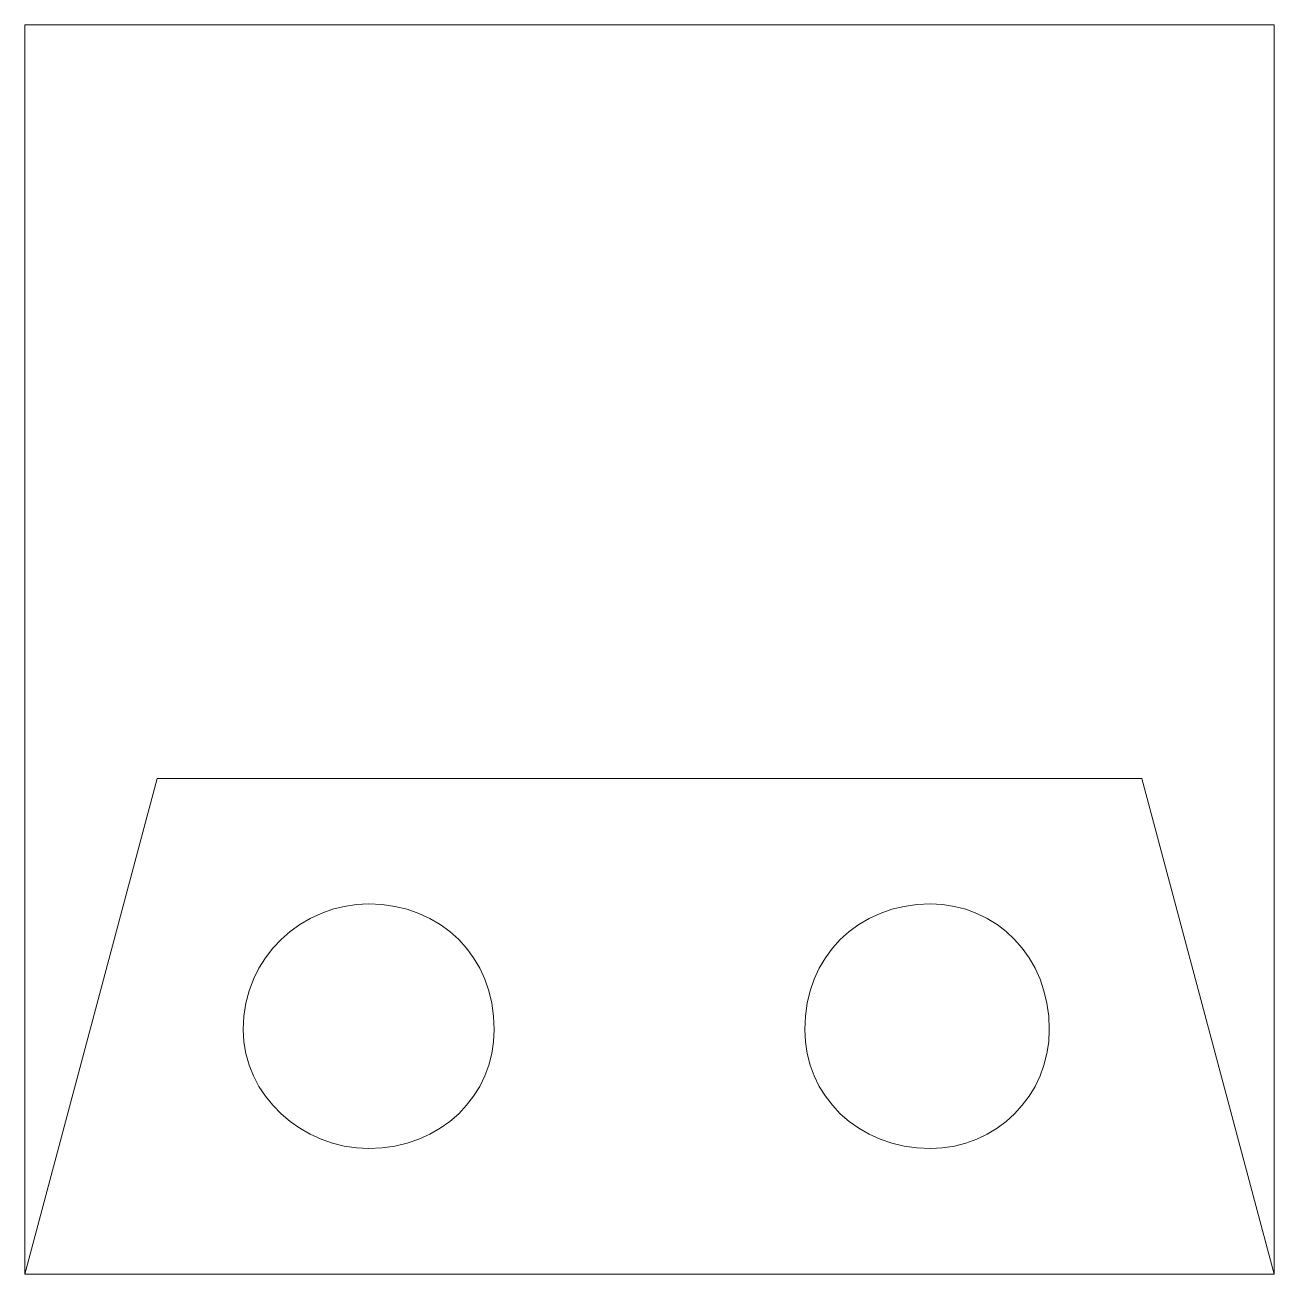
# Model space of a CAD drawing. Header units: metres. Extents: x 87 to 313, y 26 to 253.
import ezdxf

# ---------------------------------------------------------------- set-up
doc = ezdxf.new("R2010")
doc.units = ezdxf.units.M
doc.layers.add('STROKE_WHITE_FFFFFF', color=7, linetype='Continuous', true_color=0xffffff)

msp = doc.modelspace()

# ---------------------------------------------------------------- linework, layer by layer
at = {"layer": 'STROKE_WHITE_FFFFFF', "lineweight": 0, "true_color": 0xffffff}
for points in [[(86.55, 253.05), (313.35, 253.05), (313.35, 26.25), (86.55, 26.25), (86.55, 253.05)], [(313.35, 26.25), (289.35, 116.25), (110.55, 116.25), (86.55, 26.25)], [(171.75, 70.65), (171.64, 73.08), (171.31, 75.42), (170.78, 77.66), (170.04, 79.78), (169.12, 81.79), (168.02, 83.66), (166.74, 85.41), (165.3, 87), (163.71, 88.44), (161.96, 89.72), (160.09, 90.82), (158.08, 91.74), (155.96, 92.48), (153.72, 93.01), (151.38, 93.34), (148.95, 93.45), (146.72, 93.34), (144.52, 93.01), (142.39, 92.48), (140.32, 91.74), (138.34, 90.82), (136.46, 89.72), (134.69, 88.44), (133.05, 87), (131.55, 85.41), (130.2, 83.66), (129.02, 81.79), (128.02, 79.78), (127.23, 77.66), (126.64, 75.42), (126.27, 73.08), (126.15, 70.65), (126.27, 68.43), (126.64, 66.28), (127.23, 64.2), (128.02, 62.21), (129.02, 60.32), (130.2, 58.54), (131.55, 56.88), (133.05, 55.35), (134.69, 53.96), (136.46, 52.72), (138.34, 51.64), (140.32, 50.74), (142.39, 50.02), (144.52, 49.49), (146.72, 49.16), (148.95, 49.05), (151.38, 49.16), (153.72, 49.49), (155.96, 50.02), (158.08, 50.74), (160.09, 51.64), (161.96, 52.72), (163.71, 53.96), (165.3, 55.35), (166.74, 56.88), (168.02, 58.54), (169.12, 60.32), (170.04, 62.21), (170.78, 64.2), (171.31, 66.28), (171.64, 68.43), (171.75, 70.65)], [(272.55, 70.65), (272.44, 73.08), (272.11, 75.42), (271.58, 77.66), (270.86, 79.78), (269.96, 81.79), (268.88, 83.66), (267.64, 85.41), (266.25, 87), (264.72, 88.44), (263.06, 89.72), (261.28, 90.82), (259.39, 91.74), (257.4, 92.48), (255.32, 93.01), (253.17, 93.34), (250.95, 93.45), (248.52, 93.34), (246.18, 93.01), (243.94, 92.48), (241.82, 91.74), (239.81, 90.82), (237.94, 89.72), (236.19, 88.44), (234.6, 87), (233.16, 85.41), (231.88, 83.66), (230.78, 81.79), (229.86, 79.78), (229.12, 77.66), (228.59, 75.42), (228.26, 73.08), (228.15, 70.65), (228.26, 68.43), (228.59, 66.28), (229.12, 64.2), (229.86, 62.21), (230.78, 60.32), (231.88, 58.54), (233.16, 56.88), (234.6, 55.35), (236.19, 53.96), (237.94, 52.72), (239.81, 51.64), (241.82, 50.74), (243.94, 50.02), (246.18, 49.49), (248.52, 49.16), (250.95, 49.05), (253.17, 49.16), (255.32, 49.49), (257.4, 50.02), (259.39, 50.74), (261.28, 51.64), (263.06, 52.72), (264.72, 53.96), (266.25, 55.35), (267.64, 56.88), (268.88, 58.54), (269.96, 60.32), (270.86, 62.21), (271.58, 64.2), (272.11, 66.28), (272.44, 68.43), (272.55, 70.65)]]:
    msp.add_lwpolyline(points, dxfattribs=at)

doc.saveas('drawing.dxf')
